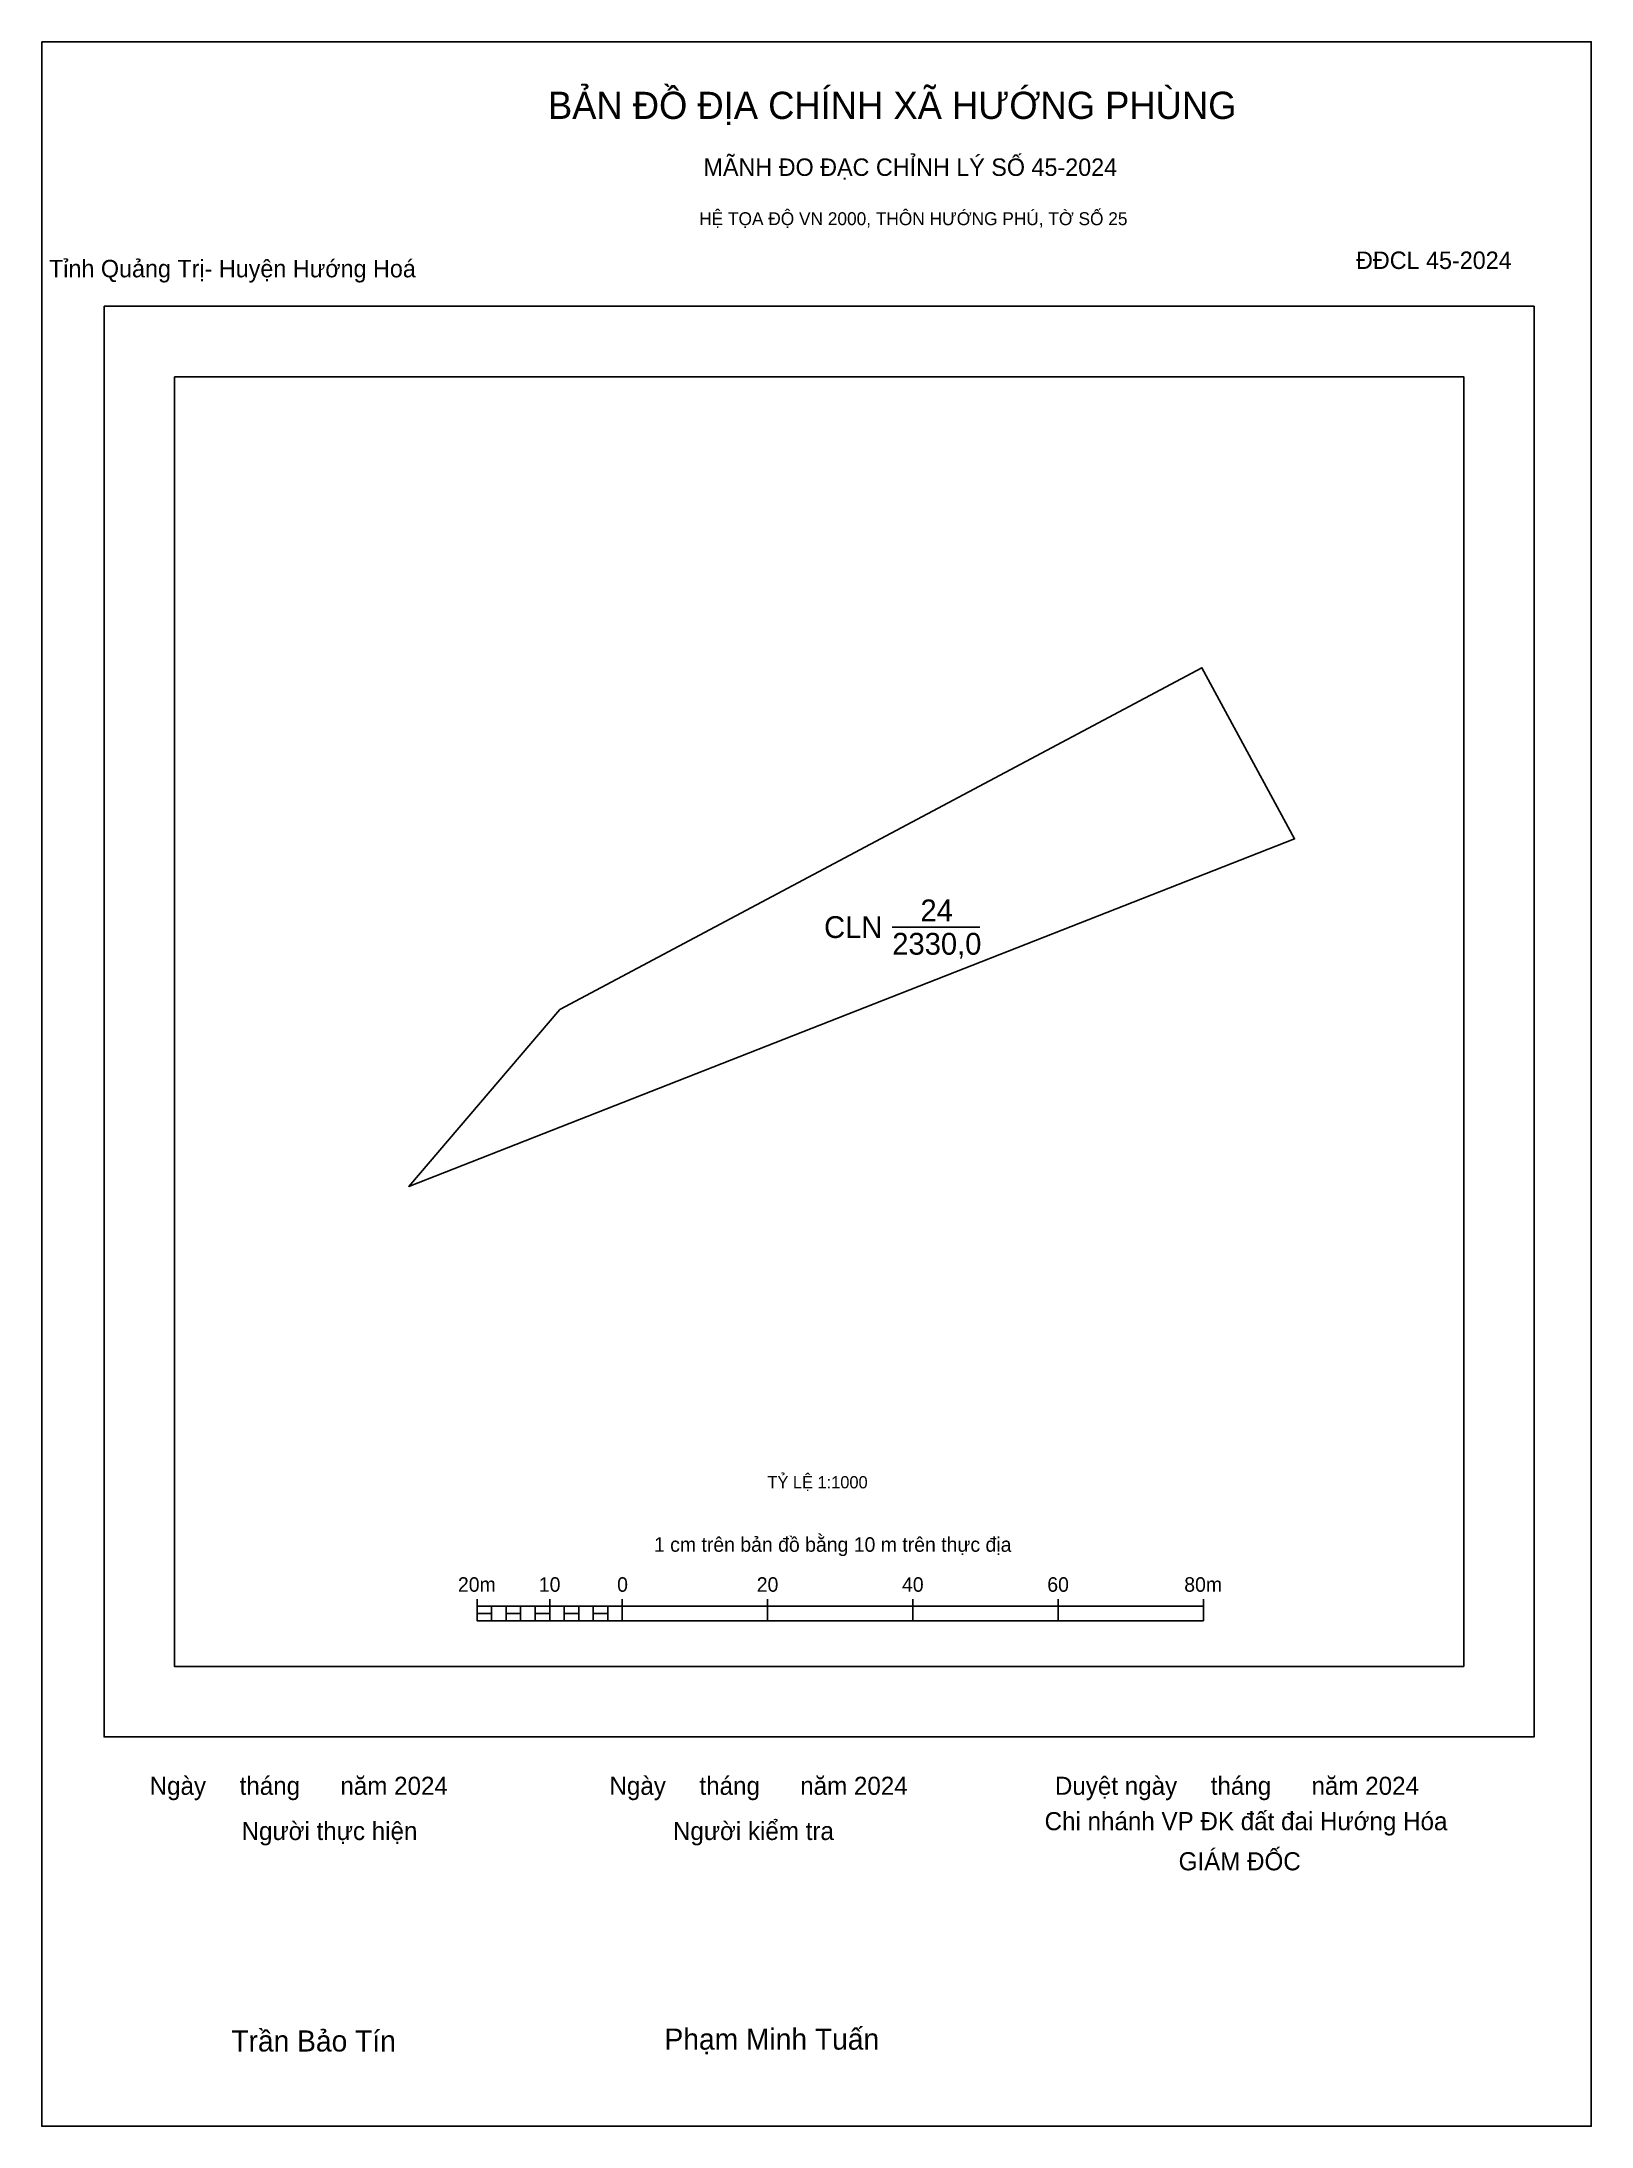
# Model space of a CAD drawing. Extents: x 537520 to 537733, y 1852647 to 1852934.
import ezdxf

# ---------------------------------------------------------------- set-up
doc = ezdxf.new("R2010")
doc.units = 0
for name, color, linetype in [('Level 10', 7, 'Continuous'), ('Level 13', 7, 'Continuous'), ('Level 15', 7, 'Continuous'), ('Level 27', 7, 'Continuous'), ('Level 6', 7, 'Continuous'), ('Level 62', 7, 'Continuous'), ('Level 63', 7, 'Continuous'), ('Level 9', 7, 'Continuous')]:
    doc.layers.add(name, color=color, linetype=linetype)

msp = doc.modelspace()

# ---------------------------------------------------------------- linework, layer by layer
at = {"layer": 'Level 10'}
msp.add_line((537637.22, 1852811.82), (537649.26, 1852811.82), dxfattribs=at)
msp.add_lwpolyline([(537692.62, 1852823.95), (537570.65, 1852776.13), (537591.45, 1852800.49), (537679.86, 1852847.52)], close=True, dxfattribs=at)
at = {"layer": 'Level 15'}
msp.add_lwpolyline([(537520.11, 1852933.68), (537733.46, 1852933.68), (537733.46, 1852646.77), (537520.11, 1852646.77)], close=True, dxfattribs=at)
at = {"layer": 'Level 27'}
for p, q in [((537679.86, 1852847.52), (537679.87, 1852847.52)), ((537692.62, 1852823.95), (537692.63, 1852823.95)), ((537692.62, 1852823.95), (537692.62, 1852823.94)), ((537591.45, 1852800.49), (537591.45, 1852800.5)), ((537570.65, 1852776.13), (537570.64, 1852776.12))]:
    msp.add_line(p, q, dxfattribs=at)
at = {"layer": 'Level 62'}
msp.add_lwpolyline([(537538.38, 1852887.57), (537715.89, 1852887.57), (537715.89, 1852710.06), (537538.38, 1852710.06)], close=True, dxfattribs=at)
at = {"layer": 'Level 63'}
for p, q in [((537580.05, 1852719.34), (537580.05, 1852716.34)), ((537590.05, 1852719.34), (537590.05, 1852716.34)), ((537600.05, 1852719.34), (537600.05, 1852716.34)), ((537620.05, 1852719.34), (537620.05, 1852716.34)), ((537640.05, 1852719.34), (537640.05, 1852716.34)), ((537660.05, 1852719.34), (537660.05, 1852716.34)), ((537680.05, 1852719.34), (537680.05, 1852716.34)), ((537580.05, 1852718.34), (537680.05, 1852718.34)), ((537580.05, 1852716.34), (537680.05, 1852716.34)), ((537582.05, 1852718.34), (537582.05, 1852716.34)), ((537584.05, 1852718.34), (537584.05, 1852716.34)), ((537586.05, 1852718.34), (537586.05, 1852716.34)), ((537588.05, 1852718.34), (537588.05, 1852716.34)), ((537590.05, 1852718.34), (537590.05, 1852716.34)), ((537592.05, 1852718.34), (537592.05, 1852716.34)), ((537594.05, 1852718.34), (537594.05, 1852716.34)), ((537596.05, 1852718.34), (537596.05, 1852716.34)), ((537598.05, 1852718.34), (537598.05, 1852716.34)), ((537600.05, 1852718.34), (537600.05, 1852716.34))]:
    msp.add_line(p, q, dxfattribs=at)
for points in [[(537528.69, 1852897.26), (537725.58, 1852897.26), (537725.58, 1852700.37), (537528.69, 1852700.37)], [(537580.05, 1852717.34), (537582.05, 1852717.34), (537582.05, 1852716.34), (537580.05, 1852716.34)], [(537580.05, 1852717.34), (537582.05, 1852717.34), (537582.05, 1852716.34), (537580.05, 1852716.34)], [(537584.05, 1852717.34), (537586.05, 1852717.34), (537586.05, 1852716.34), (537584.05, 1852716.34)], [(537588.05, 1852717.34), (537590.05, 1852717.34), (537590.05, 1852716.34), (537588.05, 1852716.34)], [(537592.05, 1852717.34), (537594.05, 1852717.34), (537594.05, 1852716.34), (537592.05, 1852716.34)], [(537596.05, 1852717.34), (537598.05, 1852717.34), (537598.05, 1852716.34), (537596.05, 1852716.34)]]:
    msp.add_lwpolyline(points, close=True, dxfattribs=at)

# ---------------------------------------------------------------- texts
at = {"layer": 'Level 13'}
for s, p in [('24', (537641.1, 1852812.62)), ('CLN', (537627.83, 1852810.32)), ('2330,0', (537637.22, 1852808.02))]:
    msp.add_text(s, height=3, dxfattribs=at).set_placement(p)
at = {"layer": 'Level 6'}
msp.add_text('TỶ LỆ 1:1000', height=1.6875, dxfattribs=at).set_placement((537620.03, 1852734.57))
at = {"layer": 'Level 63'}
for s, height, p in [('BẢN ĐỒ ĐỊA CHÍNH XÃ HƯỚNG PHÙNG ', 3.7437, (537589.81, 1852923.05)), ('MÃNH ĐO ĐẠC CHỈNH LÝ SỐ 45-2024', 2.4022, (537611.23, 1852915.21)), ('HỆ TỌA ĐỘ VN 2000, THÔN HƯỚNG PHÚ, TỜ SỐ 25', 1.7782, (537610.64, 1852908.43)), ('D', 0.0096, (537591.43, 1852800.44)), ('D', 0.0096, (537591.43, 1852800.44)), ('D', 0.0096, (537591.43, 1852800.44)), ('D', 0.0096, (537578.53, 1852785.34)), ('D', 0.0096, (537578.53, 1852785.34)), ('1 cm trên bản đồ bằng 10 m trên thực địa', 2, (537604.41, 1852725.84)), ('20m', 2, (537577.42, 1852720.34)), ('10', 2, (537588.56, 1852720.34)), ('0', 2, (537599.34, 1852720.34)), ('20', 2, (537618.56, 1852720.34)), ('40', 2, (537638.56, 1852720.34)), ('60', 2, (537658.56, 1852720.34)), ('80m', 2, (537677.42, 1852720.34)), ('Ngày     tháng      năm 2024', 2.4883, (537534.97, 1852692.39)), ('Ngày     tháng      năm 2024', 2.4883, (537598.28, 1852692.39)), ('Duyệt ngày     tháng      năm 2024', 2.4883, (537659.61, 1852692.39)), ('Chi nhánh VP ĐK đất đai Hướng Hóa', 2.4883, (537658.19, 1852687.52)), ('Người thực hiện', 2.4883, (537547.63, 1852686.17)), ('Người kiểm tra', 2.4883, (537607.02, 1852686.17)), ('GIÁM ĐỐC', 2.488, (537676.64, 1852682)), ('Trần Bảo Tín', 2.9024, (537546.22, 1852657.06)), ('Phạm Minh Tuấn', 2.9024, (537605.86, 1852657.32))]:
    msp.add_text(s, height=height, dxfattribs=at).set_placement(p)
at = {"layer": 'Level 9'}
for s, p in [('Tỉnh Quảng Trị- Huyện Hướng Hoá', (537521.12, 1852901.25)), ('ĐĐCL 45-2024', (537701.07, 1852902.4))]:
    msp.add_text(s, height=2.4022, dxfattribs=at).set_placement(p)

doc.saveas('drawing.dxf')
